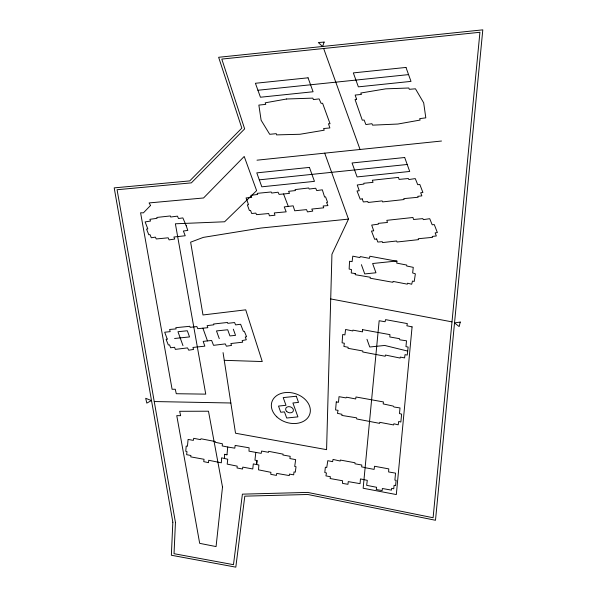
<?xml version="1.0" encoding="UTF-8"?>
<svg xmlns="http://www.w3.org/2000/svg" width="597" height="597" viewBox="0 0 597 597"><rect width="100%" height="100%" fill="white"/><g stroke="black" fill="none" stroke-linecap="round" stroke-linejoin="round"><path stroke-width="0.9" d="M224.457 458.481L224.629 454.339L226.987 454.765L227.718 447.011L222.218 445.929L222.427 443.81L215.256 442.273L215.345 441.534L200.95 438.773L200.532 439.646L193.704 438.317L193.353 440.377L188.1 439.429L187.436 446.243L186.204 446.071L185.764 451.28L186.995 451.653L186.622 454.683L190.883 455.496L190.779 456.877L204.047 459.287L203.734 461.63L208.532 462.675L208.696 460.272L221.353 462.809L221.562 457.839L227.748 459.212L227.203 464.115L237.181 466.138L237.069 467.966L242.554 469.033L242.763 467.115L252.762 468.973L253.307 463.914L258.859 465.003L258.523 469.839L270.896 472.331L270.784 474.339L276.433 475.399L276.732 473.391L289.291 475.578L289.418 474.1L293.694 474.831L294.008 471.914L295.314 472.167L296.015 466.72L294.717 466.458L295.657 459.63L289.903 458.571L290.187 456.317L282.918 455.011L283.112 454.145L268.65 451.325L268.531 452.31L261.605 451.056L261.202 453.354L249.001 451.175L249.106 447.795L235.158 445.429L234.793 448.175L227.718 447.011M256.941 460.481L256.606 464.563L257.053 460.503L254.949 460.16L255.792 452.444M324.708 153.153L348.484 219.099L331.939 254.262L326.581 449.653L235.524 433.228L223.062 352.618M288.291 206.398L284.239 206.898L286.179 211.838L274.284 212.92L274.963 215.233L269.419 215.808L268.702 213.532L256.523 214.644L255.852 213.107L251.665 213.495L250.576 210.45L249.367 210.472L247.345 204.861L248.546 204.726L246.068 197.92L251.688 197.398L250.994 195.331L257.688 194.435L257.203 193.353L271.18 191.973L271.672 193.07L278.068 192.212L279.09 194.391L289.5 193.391L288.575 191.316L295.515 190.562L295.067 189.585L308.716 187.965L309.186 189.055L315.731 188.219L316.686 190.577L322.335 189.816L324.589 197.032L325.566 196.838L327.589 202.331L326.544 202.495L327.932 205.592L323.126 205.995L323.723 207.816L311.783 209.069L312.753 211.107L307.47 211.905L306.545 209.614L294.724 210.786L293.149 205.831L288.291 206.398L283.553 193.973M257.926 90.251L408.557 74.61M256.994 160.183L441.511 141.026M259.299 179.846L407.206 164.481M396.938 260.986L372.625 263.516L375.961 272.769L364.737 273.933L361.401 264.68M174.578 338.477L189.54 336.924L187.316 330.753L177.966 331.723L182.973 345.603M348.484 219.099L260.762 228.069L203.331 237.382L190.63 242.173L202.987 314.97L245.718 309.828L262.255 361.551L224.256 360.319M154.235 401.542L230.852 402.99M224.629 454.339L226.987 454.765M330.716 298.933L451.996 321.873M365.133 467.555L361.67 466.899L361.789 465.026L355.006 463.809L354.961 462.75L340.32 460.048L340.178 461.033L333.036 459.429L332.626 461.668L327.79 460.683L326.753 467.481L325.358 467.235L324.805 472.548L326.447 472.966L325.94 475.891L330.41 476.734L330.104 478.533L342.588 480.764L342.544 483.398L347.961 484.301L348.252 481.607L360.066 483.652L360.454 478.921L367.297 480.354L366.648 485.339L376.61 487.279L376.252 489.54L382.17 490.562L382.349 488.495L391.445 490.122L391.632 488.361L393.744 488.809L394.08 485.324L395.58 485.6L396.109 480.324L394.893 480.085L395.535 473.137L388.625 471.951L388.766 468.884L374.52 466.257L374.132 469.391L365.125 467.697M407.691 351.073L384.707 345.454L369.744 347.006L366.968 339.297M186.219 225.756L182.869 217.905L178.458 218.524L177.488 216.136L170.697 217.01L170.339 215.95L156.802 217.442L157.018 218.338L149.914 219.3L150.519 221.062L145.116 221.912L147.832 228.942L146.556 229.099L148.795 234.755L149.966 234.576L151.31 237.778L155.399 237.121L156.25 238.972L168.19 237.807L169.078 239.89L174.727 239.039L173.906 237.016L185.227 235.748L183.369 231.009L187.809 230.435L186.167 225.644M323.649 48.506L360.058 149.481M233.315 329.178L235.539 335.35L229.927 335.932L227.703 329.76L216.487 330.925L219.263 338.633M202.898 328.171L207.48 340.909M362.633 329.663L362.543 331.865L352.931 330.134L352.812 330.954L345.581 329.484L344.917 334.902L342.7 334.499L342.096 342.805L344.342 343.253L343.887 346.447L348.155 347.26L348.014 348.312L362.804 350.969L362.76 351.991L385.222 356.252L385.438 355.043L400.147 358.066L400.259 357.088L404.594 357.901L405.027 354.663L407.258 355.058L408.124 347.088L405.96 346.626L406.512 340.805L399.721 339.79L399.58 338.7L389.819 336.969L389.938 334.633L362.633 329.663M172.846 522.196L171.354 555.24L235.808 567.15L244.8 496.159L307.806 494.488L435.489 520.271L482.801 29.85L218.636 57.282L241.837 128.139L189.749 180.898L114.199 187.876L172.846 522.196M175.443 522.42L174.033 553.695L233.472 564.672L242.404 494.152L307.671 492.413L433.101 517.741L479.936 32.275L221.793 59.081L244.651 128.885L191.353 182.869L117.079 189.727L175.443 522.42M355.29 273.553L355.237 274.695L370.334 277.269L370.125 278.195L392.916 282.299L393.035 281.411L407.296 284.157L407.594 283.194L411.699 284.239L412.475 281.06L414.243 281.448L415.363 273.836L412.639 272.941L413.273 267.359L406.684 266.001L406.736 265.053L396.721 263.113L396.99 261.255L369.924 256.247L369.394 258.344L360.252 256.583L359.879 257.576L352.79 256.165L352.103 261.65L349.551 261.24L349.148 269.046L351.506 269.605L351.237 272.978L355.29 273.553M336.283 401.9L335.574 409.938L338.059 410.34L337.439 413.363L341.947 414.288L341.812 415.422L356.588 417.825L356.722 418.967L379.64 423.37L379.737 422.318L393.602 424.945L393.886 423.773L398.199 424.825L398.714 421.467L400.848 422.034L401.624 414.131L399.49 413.564L400.005 407.93L394.02 407.005L393.244 406.094L383.184 403.908L383.446 401.938L355.969 396.983L355.708 398.96L346.394 397.177L346.036 397.923L339.014 396.669L338.499 402.303L336.283 401.9M412.079 326.887L396.326 494.555L363.155 488.249L379.162 320.731L385.102 321.738L385.558 319.641L407.355 323.596L406.863 325.775L412.079 326.887M222.502 487.04L216.069 546.583L199.682 543.345L176.764 415.639L180.637 415.684L179.675 411.288L208.48 411.214L222.502 487.04M460.257 322.067L459.153 326.574L454.533 322.895L460.257 322.067M324.141 42.081L322.611 46.484L318.343 42.551L324.141 42.081M150.541 205.472L143.399 212.853L140.586 212.771L172.093 389.259L175.294 389.266L176.272 393.721L205.749 394.139L175.384 223.785L224.606 221.778L256.62 190.644L244.21 156.459L203.555 197.973L149.086 202.928L150.541 205.472M151.377 400.58L146.81 403.117L145.705 398.289L151.377 400.58M167.22 339.074L166.123 339.417L168.324 344.962L169.57 344.872L170.615 347.767L174.585 347.29L175.339 349.379L187.525 347.894L188.719 350.2L193.577 349.439L192.943 347.447L204.846 346.156L203.181 341.38L211.622 340.454L213.547 345.342L225.285 343.902L226.39 346.2L231.546 345.424L230.86 343.529L242.666 342.2L242.151 340.566L246.292 339.775L245.248 336.947L246.613 336.775L244.3 331.26L243.382 331.365L240.621 324.253L235.591 324.91L234.591 322.544L227.763 323.335L227.532 322.462L213.539 324.014L213.86 324.79L207.129 325.649L207.838 327.686L197.741 328.678L196.868 326.537L190.144 327.343L189.801 326.305L175.787 327.678L176.145 328.91L169.615 329.447L170.182 331.648L164.705 332.216L167.22 339.074M356.558 99.251L355.051 99.535L362.282 120.176L364.125 120.019L365.894 124.564L371.938 123.698L372.55 125.154L397.886 124.034L420.109 120.064L419.706 118.624L425.81 117.855L423.683 102.841L415.452 88.796L409.288 89.319L408.841 87.998L385.737 88.849L360.745 93.035L361.476 94.408L355.163 95.065L356.558 99.251M286.597 98.998L265.18 102.826L265.755 104.378L258.859 105.087L261.12 120.243L269.717 134.303L276.269 133.668L276.545 134.892L299.978 134.265L324.231 130.198L323.567 128.534L329.88 127.952L328.462 123.743L330.051 123.743L322.581 103.236L321.089 103.348L319.111 98.908L313.35 99.587L312.88 98.124L286.597 98.998M362.222 198.868L360.207 199.197L357.021 190.943L359.267 190.749L357.245 184.988L363.931 184.063L363.782 183.264L373.028 182.361L372.356 180.242L398.483 177.391L399.102 179.391L408.363 178.525L408.848 179.54L415.281 178.593L417.736 184.712L419.818 184.451L422.907 192.465L420.684 192.771L421.87 195.876L417.743 196.346L418.139 197.256L403.773 198.622L404.124 199.54L382.565 201.913L382.155 200.883L368.08 202.48L367.827 201.57L363.319 201.935L362.222 198.868M376.677 238.964L374.662 239.293L371.476 231.046L373.722 230.845L371.7 225.084L378.386 224.166L378.237 223.368L387.483 222.465L386.811 220.338L412.945 217.495L413.564 219.495L422.825 218.629L423.303 219.644L429.736 218.696L432.198 224.815L434.28 224.554L437.362 232.561L435.146 232.875L436.332 235.972L432.206 236.442L432.594 237.352L418.236 238.725L418.587 239.636L397.02 242.009L396.617 240.987L382.543 242.576L382.281 241.673L377.782 242.039L376.677 238.964M405.975 67.439L353.334 72.901L358.364 86.856L411.005 81.386L405.975 67.439M308.052 77.811L255.412 83.274L260.441 97.229L313.082 91.759L308.052 77.811M309.418 167.399L256.785 172.869L261.814 186.816L314.455 181.354L309.418 167.399M404.691 157.511L352.058 162.974L357.088 176.928L409.721 171.458L404.691 157.511M296.299 396.236L283.209 397.595L285.985 405.303L278.508 406.079L280.732 412.251L284.47 411.863L286.694 418.027L297.918 416.863L292.911 402.982L298.522 402.4L296.299 396.236M286.709 411.497A3.985 3.007 17.7 0 0 293.276 411.079A3.985 3.007 17.7 0 0 288.597 406.639A3.985 3.007 17.7 0 0 286.709 411.497M276.769 416.796A19.91 15.029 17.7 0 0 309.582 414.706A19.91 15.029 17.7 0 0 286.179 392.505A19.91 15.029 17.7 0 0 276.769 416.796"/></g></svg>
